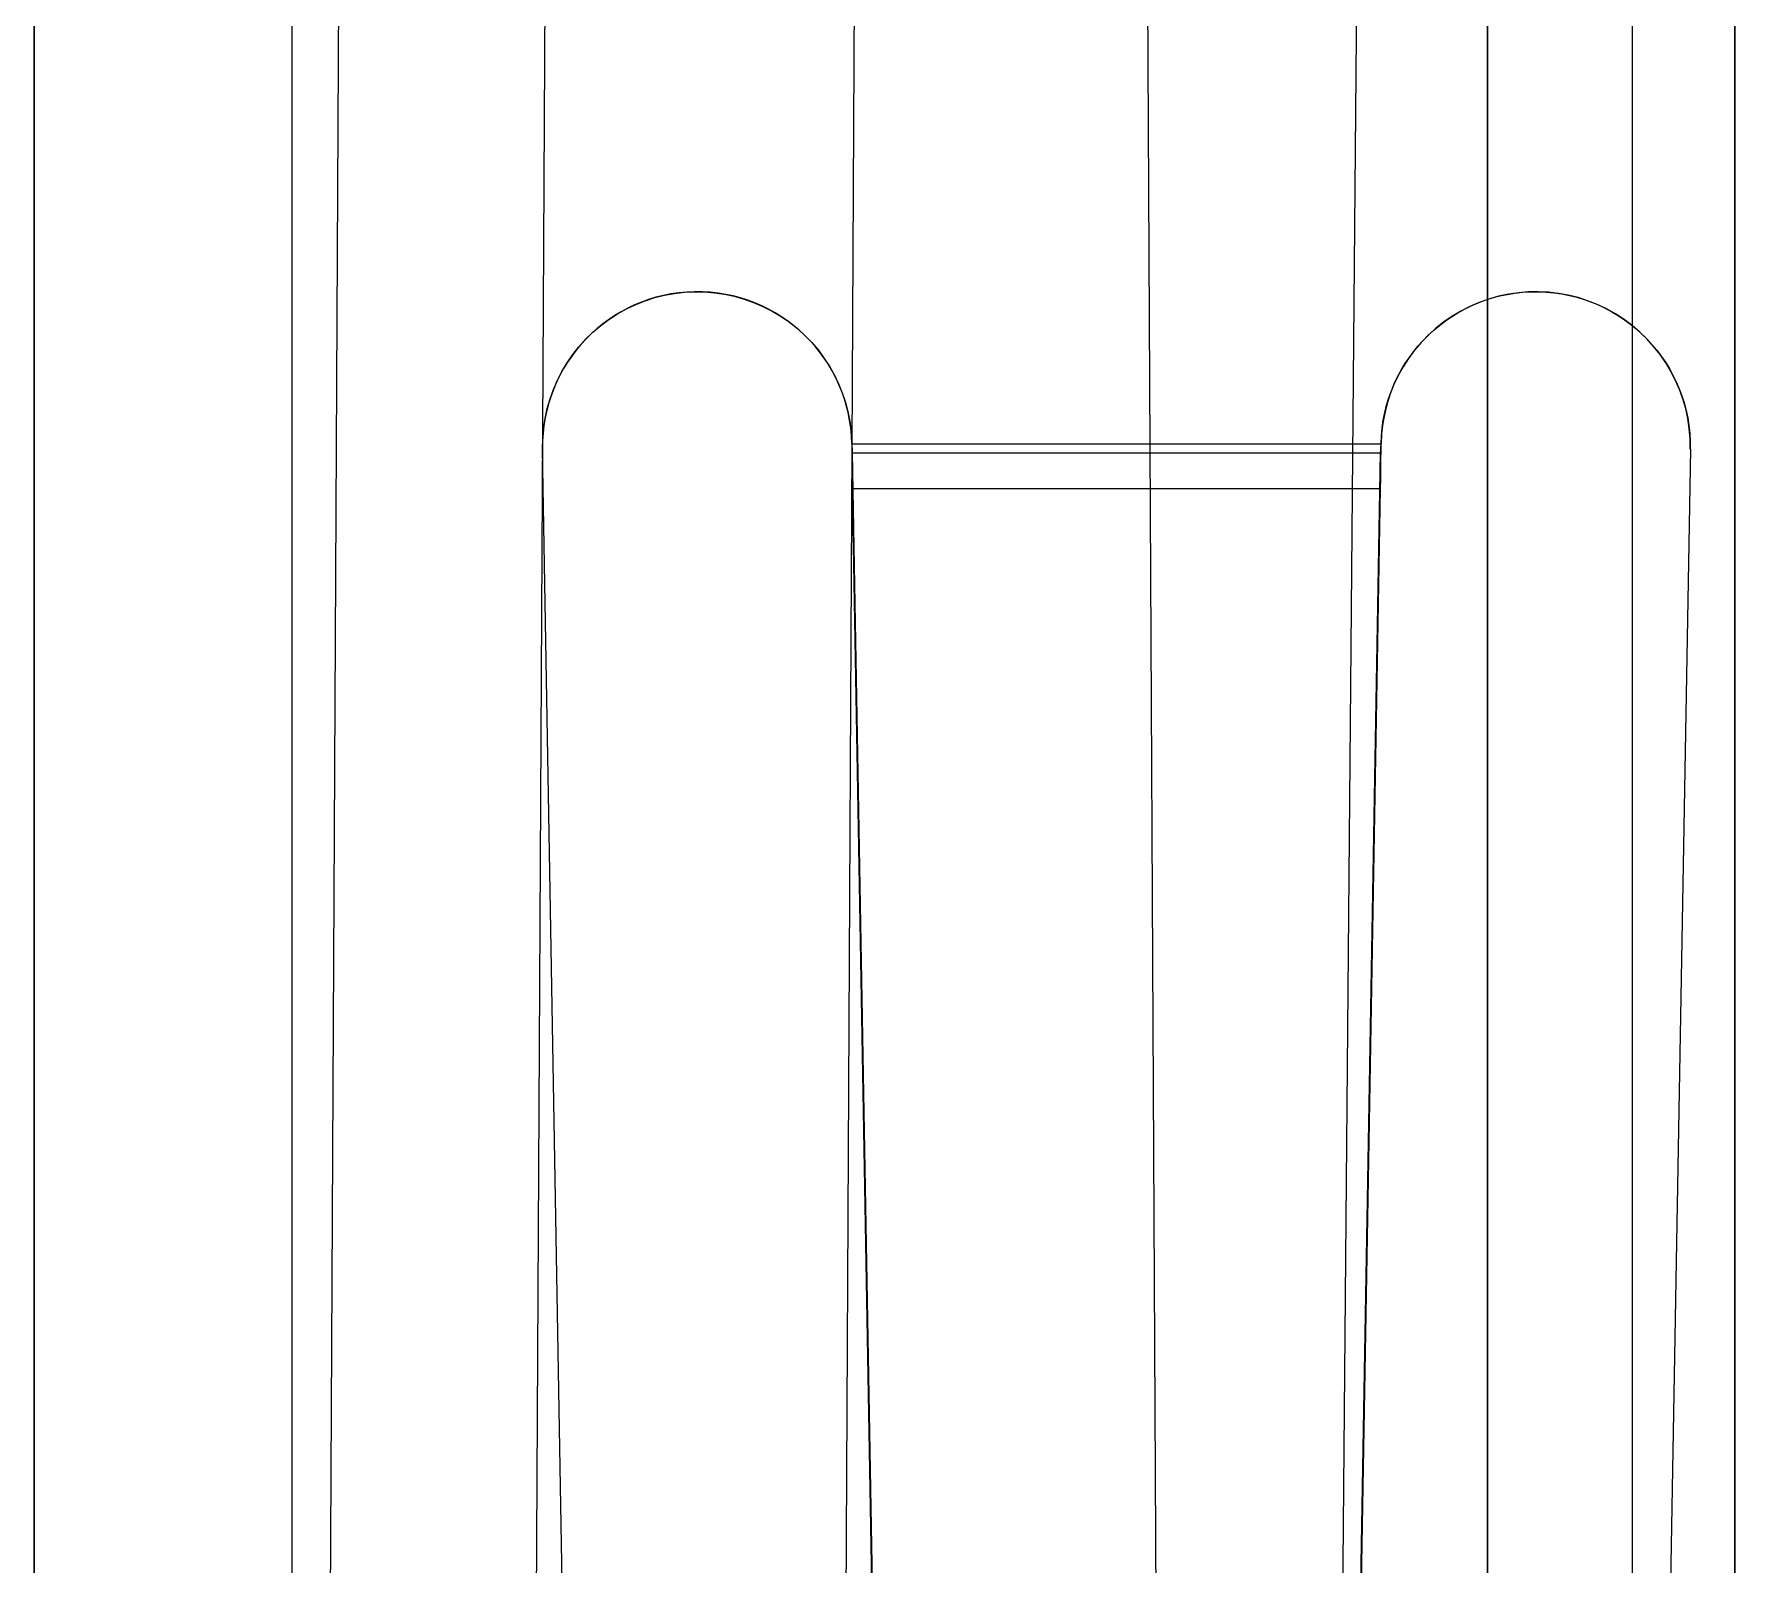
# Model space of a CAD drawing. Extents: x -4.83 to 4.83, y -5.56 to 3.84.
# Drawn here: x -3.41 to -1.76, y -2.345 to -0.86 of the extents above; entities that cross this region are included whole.
import ezdxf

# ---------------------------------------------------------------- set-up
doc = ezdxf.new("R2010")
doc.units = 0
doc.layers.get('0').update_dxf_attribs({"linetype": 'CONTINUOUS'})

# ---------------------------------------------------------------- blocks, each defined once
blk = doc.blocks.new('*U1')
at = {"color": 250, "extrusion": (-1, 0, 0)}
for p, q in [((-3.41, -3.82), (-3.41, 3.64)), ((-3.41, 0, 1.62), (-3.41, -3.82, 1.62))]:
    blk.add_line(p, q, dxfattribs=at)
at = {"color": 250, "extrusion": (0, -1e-16, -1)}
for p, q in [((-3.41, -3.82), (-3.41, 3.64)), ((-1.76, 0, 0.88), (-1.76, -4.0856, 0.88))]:
    blk.add_line(p, q, dxfattribs=at)
at = {"color": 250}
for p, q in [((-3.13, -3.82, 1.62), (-3.11, 0, 1.62)), ((-2.93, -3.82, 0.7), (-2.91, 0, 0.72)), ((-2.61, 0, 0.42), (-2.63, -3.82, 0.4)), ((-1.8594, -4.0856, 0.9328), (-1.8594, 0, 0.9328)), ((-1.76, 0, 0.88), (-1.76, -4.0856, 0.88)), ((-3.41, 0, 1.62), (-3.41, -3.82, 1.62))]:
    blk.add_line(p, q, dxfattribs=at)
at = {"color": 250, "extrusion": (0.707097, -0.003702, 0.707107)}
for p, q in [((-3.13, -3.82, 1.62), (-3.11, 0, 1.62)), ((-2.93, -3.82, 1.42), (-2.91, 0, 1.42))]:
    blk.add_line(p, q, dxfattribs=at)
at = {"color": 250, "extrusion": (0.999986, -0.005236, 0)}
for p, q in [((-2.93, -3.82, 0.7), (-2.91, 0, 0.72)), ((-2.93, -3.82, 1.42), (-2.91, 0, 1.42))]:
    blk.add_line(p, q, dxfattribs=at)
at = {"color": 250, "extrusion": (0, -0.005236, 0.999986)}
blk.add_line((-2.61, 0, 0.42), (-2.63, -3.82, 0.4), dxfattribs=at)
at = {"color": 250, "extrusion": (-0.999986, -0.005236, 0)}
for p, q in [((-2.3342, 0, 1.6358), (-2.3111, -4.4123, 1.6016)), ((-2.3342, 0, 2.2458), (-2.3108, -4.4696, 2.2692))]:
    blk.add_line(p, q, dxfattribs=at)
at = {"color": 250, "extrusion": (-0.828721, 0, -0.559661)}
for p, q in [((-2.3342, 0, 1.6358), (-2.3111, -4.4123, 1.6016)), ((-1.8594, -4.0856, 0.9328), (-1.8594, 0, 0.9328))]:
    blk.add_line(p, q, dxfattribs=at)
at = {"color": 250, "extrusion": (-0.707107, 0, 0.707107)}
for p, q in [((-2.3342, 0, 2.2458), (-2.3108, -4.4696, 2.2692)), ((-2.1587, -4.4687, 2.4213), (-2.1197, 0, 2.4603))]:
    blk.add_line(p, q, dxfattribs=at)
at = {"color": 250, "extrusion": (0, -0.008727, 0.999962)}
for p, q in [((-2.1587, -4.4687, 2.4213), (-2.1197, 0, 2.4603)), ((-2, 0, 2.4603), (-2, -4.4687, 2.4213))]:
    blk.add_line(p, q, dxfattribs=at)
at = {"color": 250, "extrusion": (1, 0, 0)}
for p, q in [((-2, -4.47, 2.42), (-2, 0, 2.4603)), ((-2, 0, 2.4603), (-2, -4.4687, 2.4213))]:
    blk.add_line(p, q, dxfattribs=at)
at = {"color": 250, "extrusion": (0, -0.009019, 0.999959)}
blk.add_line((-2, -4.47, 2.42), (-2, 0, 2.4603), dxfattribs=at)
blk = doc.blocks.new('*U2')
at = {"extrusion": (3.57607e-09, 0.422618, 0.906308)}
blk.add_line((-1.76, -2.471, 2.8139), (-1.76, -0.2052, 1.7574), dxfattribs=at)
at = {"extrusion": (-1, 8.7142e-09, -1.17738e-10)}
for p, q in [((-1.76, -2.471, 2.8139), (-1.76, -0.2052, 1.7574)), ((-1.76, -2.5767, 2.5874), (-1.76, -0.3109, 1.5308))]:
    blk.add_line(p, q, dxfattribs=at)
at = {"extrusion": (-3.57607e-09, -0.422618, -0.906308)}
blk.add_line((-1.76, -2.5767, 2.5874), (-1.76, -0.3109, 1.5308), dxfattribs=at)
blk = doc.blocks.new('*U3')
at = {"color": 255}
for p, q in [((-3.16, 3.64, 3.9), (-3.16, -5.56, 3.9)), ((-3.16, 3.64, 3.9), (-3.16, -5.56, 3.9)), ((-3.16, 3.54, 3.5), (-3.16, -5.46, 3.5)), ((-2.9167, -1.2626, 3.9), (-2.9167, -1.2626, 3.5)), ((-2.86, -4.5135, 3.9), (-2.9167, -1.2626, 3.9)), ((-2.6168, -1.2574, 3.5), (-2.1032, -1.2574, 3.5)), ((-2.6168, -1.2574, 3.9), (-2.6168, -1.2574, 3.5)), ((-2.6168, -1.2574, 3.9), (-2.1032, -1.2574, 3.9)), ((-2.6168, -1.2574, 3.9), (-2.6168, -1.2574, 3.5)), ((-2.6168, -1.2574, 3.9), (-2.1032, -1.2574, 3.9)), ((-2.6163, -1.2661, 3.4996), (-2.1037, -1.2661, 3.4996)), ((-2.6163, -1.301, 3.8981), (-2.6163, -1.2661, 3.4996)), ((-2.1037, -1.301, 3.8981), (-2.1037, -1.2661, 3.4996)), ((-2.1032, -1.2574, 3.5), (-2.1032, -1.2574, 3.9)), ((-2.1032, -1.2574, 3.5), (-2.1032, -1.2574, 3.9)), ((-1.8033, -1.2626, 3.9), (-1.86, -4.5135, 3.9)), ((-1.8033, -1.2626, 3.5), (-1.8033, -1.2626, 3.9)), ((-2.1037, -1.301, 3.8981), (-2.6163, -1.301, 3.8981))]:
    blk.add_line(p, q, dxfattribs=at)
at = {"color": 255, "extrusion": (0, -1e-16, -1)}
for p, q in [((-3.16, 3.54, 3.5), (-3.16, -5.46, 3.5)), ((-2.86, -4.5135, 3.5), (-2.9167, -1.2626, 3.5)), ((-2.6168, -1.2574, 3.5), (-2.1032, -1.2574, 3.5)), ((-1.8033, -1.2626, 3.5), (-1.86, -4.5135, 3.5))]:
    blk.add_line(p, q, dxfattribs=at)
at = {"color": 255, "extrusion": (0.999848, 0.017452, 0)}
for p, q in [((-2.86, -4.5135, 3.5), (-2.9167, -1.2626, 3.5)), ((-2.9167, -1.2626, 3.9), (-2.9167, -1.2626, 3.5)), ((-2.86, -4.5135, 3.9), (-2.9167, -1.2626, 3.9))]:
    blk.add_line(p, q, dxfattribs=at)
at = {"color": 255, "extrusion": (0, 0.087156, -0.996195)}
for p, q in [((-2.6163, -1.2661, 3.4996), (-2.1037, -1.2661, 3.4996)), ((-2.6163, -1.2661, 3.4996), (-2.5779, -3.4583, 3.3078)), ((-2.1421, -3.4583, 3.3078), (-2.1037, -1.2661, 3.4996))]:
    blk.add_line(p, q, dxfattribs=at)
at = {"color": 255, "extrusion": (-0.999848, -0.017386, -0.001521)}
for p, q in [((-2.6163, -1.301, 3.8981), (-2.6163, -1.2661, 3.4996)), ((-2.6163, -1.2661, 3.4996), (-2.5779, -3.4583, 3.3078)), ((-2.6163, -1.301, 3.8981), (-2.5779, -3.4932, 3.7063))]:
    blk.add_line(p, q, dxfattribs=at)
at = {"color": 255, "extrusion": (0.999848, -0.017386, -0.001521)}
for p, q in [((-2.1421, -3.4583, 3.3078), (-2.1037, -1.2661, 3.4996)), ((-2.1037, -1.301, 3.8981), (-2.1037, -1.2661, 3.4996)), ((-2.1421, -3.4932, 3.7063), (-2.1037, -1.301, 3.8981))]:
    blk.add_line(p, q, dxfattribs=at)
at = {"color": 255, "extrusion": (-0.999848, 0.017452, 0)}
for p, q in [((-1.8033, -1.2626, 3.5), (-1.86, -4.5135, 3.5)), ((-1.8033, -1.2626, 3.9), (-1.86, -4.5135, 3.9)), ((-1.8033, -1.2626, 3.5), (-1.8033, -1.2626, 3.9))]:
    blk.add_line(p, q, dxfattribs=at)
at = {"color": 255, "extrusion": (0, -0.087156, 0.996195)}
for p, q in [((-2.1037, -1.301, 3.8981), (-2.6163, -1.301, 3.8981)), ((-2.6163, -1.301, 3.8981), (-2.5779, -3.4932, 3.7063)), ((-2.1421, -3.4932, 3.7063), (-2.1037, -1.301, 3.8981))]:
    blk.add_line(p, q, dxfattribs=at)
at = {"color": 255}
for points in [[(-2.6168, -1.2574, 3.5), (-2.6168, -1.2574, 3.5), (-2.6168, -1.2575, 3.5), (-2.6168, -1.2576, 3.5), (-2.6168, -1.2577, 3.5), (-2.6167, -1.2577, 3.5), (-2.6167, -1.2578, 3.5), (-2.6167, -1.2579, 3.5), (-2.6167, -1.2579, 3.5), (-2.6167, -1.258, 3.5), (-2.6167, -1.2581, 3.5), (-2.6167, -1.2581, 3.5), (-2.6167, -1.2582, 3.5), (-2.6167, -1.2583, 3.5), (-2.6167, -1.2583, 3.5), (-2.6167, -1.2584, 3.5), (-2.6167, -1.2585, 3.5), (-2.6167, -1.2586, 3.5), (-2.6167, -1.2586, 3.5), (-2.6167, -1.2587, 3.5), (-2.6167, -1.2588, 3.5), (-2.6167, -1.2588, 3.5), (-2.6167, -1.2589, 3.5), (-2.6167, -1.259, 3.5), (-2.6167, -1.259, 3.5), (-2.6167, -1.2591, 3.5), (-2.6167, -1.2592, 3.5), (-2.6167, -1.2592, 3.5), (-2.6167, -1.2593, 3.5), (-2.6167, -1.2594, 3.5), (-2.6166, -1.2594, 3.5), (-2.6166, -1.2595, 3.5), (-2.6166, -1.2596, 3.5), (-2.6166, -1.2596, 3.5), (-2.6166, -1.2597, 3.5), (-2.6166, -1.2598, 3.5), (-2.6166, -1.2599, 3.5), (-2.6166, -1.2599, 3.5), (-2.6166, -1.26, 3.5), (-2.6166, -1.2601, 3.5), (-2.6166, -1.2601, 3.5), (-2.6166, -1.2602, 3.5), (-2.6166, -1.2603, 3.5), (-2.6166, -1.2603, 3.5), (-2.6166, -1.2604, 3.5), (-2.6166, -1.2605, 3.5), (-2.6166, -1.2605, 3.5), (-2.6166, -1.2606, 3.5), (-2.6166, -1.2607, 3.5), (-2.6166, -1.2608, 3.4999), (-2.6166, -1.2608, 3.4999), (-2.6166, -1.2609, 3.4999), (-2.6166, -1.261, 3.4999), (-2.6166, -1.261, 3.4999), (-2.6166, -1.2611, 3.4999), (-2.6166, -1.2612, 3.4999), (-2.6166, -1.2612, 3.4999), (-2.6166, -1.2613, 3.4999), (-2.6166, -1.2614, 3.4999), (-2.6166, -1.2614, 3.4999), (-2.6165, -1.2615, 3.4999), (-2.6165, -1.2616, 3.4999), (-2.6165, -1.2616, 3.4999), (-2.6165, -1.2617, 3.4999), (-2.6165, -1.2618, 3.4999), (-2.6165, -1.2618, 3.4999), (-2.6165, -1.2619, 3.4999), (-2.6165, -1.262, 3.4999), (-2.6165, -1.262, 3.4999), (-2.6165, -1.2621, 3.4999), (-2.6165, -1.2622, 3.4999), (-2.6165, -1.2623, 3.4999), (-2.6165, -1.2623, 3.4999), (-2.6165, -1.2624, 3.4999), (-2.6165, -1.2625, 3.4999), (-2.6165, -1.2625, 3.4999), (-2.6165, -1.2626, 3.4999), (-2.6165, -1.2627, 3.4999), (-2.6165, -1.2627, 3.4999), (-2.6165, -1.2628, 3.4998), (-2.6165, -1.2629, 3.4998), (-2.6165, -1.263, 3.4998), (-2.6165, -1.263, 3.4998), (-2.6165, -1.2631, 3.4998), (-2.6165, -1.2631, 3.4998), (-2.6164, -1.2632, 3.4998), (-2.6164, -1.2633, 3.4998), (-2.6164, -1.2634, 3.4998), (-2.6164, -1.2634, 3.4998), (-2.6164, -1.2635, 3.4998), (-2.6164, -1.2636, 3.4998), (-2.6164, -1.2636, 3.4998), (-2.6164, -1.2637, 3.4998), (-2.6164, -1.2638, 3.4998), (-2.6164, -1.2638, 3.4998), (-2.6164, -1.2639, 3.4998), (-2.6164, -1.264, 3.4998), (-2.6164, -1.264, 3.4998), (-2.6164, -1.2641, 3.4998), (-2.6164, -1.2642, 3.4998), (-2.6164, -1.2643, 3.4998), (-2.6164, -1.2643, 3.4998), (-2.6164, -1.2644, 3.4998), (-2.6164, -1.2645, 3.4998), (-2.6164, -1.2645, 3.4997), (-2.6164, -1.2646, 3.4997), (-2.6164, -1.2647, 3.4997), (-2.6164, -1.2647, 3.4997), (-2.6164, -1.2648, 3.4997), (-2.6164, -1.2649, 3.4997), (-2.6164, -1.2649, 3.4997), (-2.6164, -1.265, 3.4997), (-2.6164, -1.2651, 3.4997), (-2.6164, -1.2651, 3.4997), (-2.6164, -1.2652, 3.4997), (-2.6164, -1.2653, 3.4997), (-2.6163, -1.2653, 3.4997), (-2.6163, -1.2654, 3.4997), (-2.6163, -1.2655, 3.4997), (-2.6163, -1.2655, 3.4997), (-2.6163, -1.2656, 3.4997), (-2.6163, -1.2657, 3.4996), (-2.6163, -1.2658, 3.4996), (-2.6163, -1.2658, 3.4996), (-2.6163, -1.2659, 3.4996), (-2.6163, -1.266, 3.4996), (-2.6163, -1.266, 3.4996), (-2.6163, -1.2661, 3.4996)], [(-2.6168, -1.2574, 3.5), (-2.6168, -1.2574, 3.5), (-2.6168, -1.2575, 3.5), (-2.6168, -1.2576, 3.5), (-2.6168, -1.2577, 3.5), (-2.6167, -1.2577, 3.5), (-2.6167, -1.2578, 3.5), (-2.6167, -1.2579, 3.5), (-2.6167, -1.2579, 3.5), (-2.6167, -1.258, 3.5), (-2.6167, -1.2581, 3.5), (-2.6167, -1.2581, 3.5), (-2.6167, -1.2582, 3.5), (-2.6167, -1.2583, 3.5), (-2.6167, -1.2583, 3.5), (-2.6167, -1.2584, 3.5), (-2.6167, -1.2585, 3.5), (-2.6167, -1.2586, 3.5), (-2.6167, -1.2586, 3.5), (-2.6167, -1.2587, 3.5), (-2.6167, -1.2588, 3.5), (-2.6167, -1.2588, 3.5), (-2.6167, -1.2589, 3.5), (-2.6167, -1.259, 3.5), (-2.6167, -1.259, 3.5), (-2.6167, -1.2591, 3.5), (-2.6167, -1.2592, 3.5), (-2.6167, -1.2592, 3.5), (-2.6167, -1.2593, 3.5), (-2.6167, -1.2594, 3.5), (-2.6166, -1.2594, 3.5), (-2.6166, -1.2595, 3.5), (-2.6166, -1.2596, 3.5), (-2.6166, -1.2596, 3.5), (-2.6166, -1.2597, 3.5), (-2.6166, -1.2598, 3.5), (-2.6166, -1.2599, 3.5), (-2.6166, -1.2599, 3.5), (-2.6166, -1.26, 3.5), (-2.6166, -1.2601, 3.5), (-2.6166, -1.2601, 3.5), (-2.6166, -1.2602, 3.5), (-2.6166, -1.2603, 3.5), (-2.6166, -1.2603, 3.5), (-2.6166, -1.2604, 3.5), (-2.6166, -1.2605, 3.5), (-2.6166, -1.2605, 3.5), (-2.6166, -1.2606, 3.5), (-2.6166, -1.2607, 3.5), (-2.6166, -1.2608, 3.4999), (-2.6166, -1.2608, 3.4999), (-2.6166, -1.2609, 3.4999), (-2.6166, -1.261, 3.4999), (-2.6166, -1.261, 3.4999), (-2.6166, -1.2611, 3.4999), (-2.6166, -1.2612, 3.4999), (-2.6166, -1.2612, 3.4999), (-2.6166, -1.2613, 3.4999), (-2.6166, -1.2614, 3.4999), (-2.6166, -1.2614, 3.4999), (-2.6165, -1.2615, 3.4999), (-2.6165, -1.2616, 3.4999), (-2.6165, -1.2616, 3.4999), (-2.6165, -1.2617, 3.4999), (-2.6165, -1.2618, 3.4999), (-2.6165, -1.2618, 3.4999), (-2.6165, -1.2619, 3.4999), (-2.6165, -1.262, 3.4999), (-2.6165, -1.262, 3.4999), (-2.6165, -1.2621, 3.4999), (-2.6165, -1.2622, 3.4999), (-2.6165, -1.2623, 3.4999), (-2.6165, -1.2623, 3.4999), (-2.6165, -1.2624, 3.4999), (-2.6165, -1.2625, 3.4999), (-2.6165, -1.2625, 3.4999), (-2.6165, -1.2626, 3.4999), (-2.6165, -1.2627, 3.4999), (-2.6165, -1.2627, 3.4999), (-2.6165, -1.2628, 3.4998), (-2.6165, -1.2629, 3.4998), (-2.6165, -1.263, 3.4998), (-2.6165, -1.263, 3.4998), (-2.6165, -1.2631, 3.4998), (-2.6165, -1.2631, 3.4998), (-2.6164, -1.2632, 3.4998), (-2.6164, -1.2633, 3.4998), (-2.6164, -1.2634, 3.4998), (-2.6164, -1.2634, 3.4998), (-2.6164, -1.2635, 3.4998), (-2.6164, -1.2636, 3.4998), (-2.6164, -1.2636, 3.4998), (-2.6164, -1.2637, 3.4998), (-2.6164, -1.2638, 3.4998), (-2.6164, -1.2638, 3.4998), (-2.6164, -1.2639, 3.4998), (-2.6164, -1.264, 3.4998), (-2.6164, -1.264, 3.4998), (-2.6164, -1.2641, 3.4998), (-2.6164, -1.2642, 3.4998), (-2.6164, -1.2643, 3.4998), (-2.6164, -1.2643, 3.4998), (-2.6164, -1.2644, 3.4998), (-2.6164, -1.2645, 3.4998), (-2.6164, -1.2645, 3.4997), (-2.6164, -1.2646, 3.4997), (-2.6164, -1.2647, 3.4997), (-2.6164, -1.2647, 3.4997), (-2.6164, -1.2648, 3.4997), (-2.6164, -1.2649, 3.4997), (-2.6164, -1.2649, 3.4997), (-2.6164, -1.265, 3.4997), (-2.6164, -1.2651, 3.4997), (-2.6164, -1.2651, 3.4997), (-2.6164, -1.2652, 3.4997), (-2.6164, -1.2653, 3.4997), (-2.6163, -1.2653, 3.4997), (-2.6163, -1.2654, 3.4997), (-2.6163, -1.2655, 3.4997), (-2.6163, -1.2655, 3.4997), (-2.6163, -1.2656, 3.4997), (-2.6163, -1.2657, 3.4996), (-2.6163, -1.2658, 3.4996), (-2.6163, -1.2658, 3.4996), (-2.6163, -1.2659, 3.4996), (-2.6163, -1.266, 3.4996), (-2.6163, -1.266, 3.4996), (-2.6163, -1.2661, 3.4996)], [(-2.6168, -1.2574, 3.9), (-2.6168, -1.2577, 3.9), (-2.6168, -1.2581, 3.9), (-2.6168, -1.2584, 3.9), (-2.6168, -1.2588, 3.9), (-2.6167, -1.2591, 3.9), (-2.6167, -1.2594, 3.9), (-2.6167, -1.2598, 3.9), (-2.6167, -1.2601, 3.9), (-2.6167, -1.2605, 3.9), (-2.6167, -1.2608, 3.9), (-2.6167, -1.2612, 3.9), (-2.6167, -1.2615, 3.9), (-2.6167, -1.2618, 3.9), (-2.6167, -1.2622, 3.9), (-2.6167, -1.2625, 3.9), (-2.6167, -1.2629, 3.9), (-2.6167, -1.2632, 3.9), (-2.6167, -1.2636, 3.9), (-2.6167, -1.2639, 3.9), (-2.6167, -1.2643, 3.9), (-2.6167, -1.2646, 3.9), (-2.6167, -1.2649, 3.8999), (-2.6167, -1.2653, 3.8999), (-2.6167, -1.2656, 3.8999), (-2.6167, -1.266, 3.8999), (-2.6167, -1.2663, 3.8999), (-2.6167, -1.2667, 3.8999), (-2.6167, -1.267, 3.8999), (-2.6167, -1.2673, 3.8999), (-2.6166, -1.2677, 3.8999), (-2.6166, -1.268, 3.8999), (-2.6166, -1.2684, 3.8999), (-2.6166, -1.2687, 3.8999), (-2.6166, -1.2691, 3.8999), (-2.6166, -1.2694, 3.8999), (-2.6166, -1.2697, 3.8998), (-2.6166, -1.2701, 3.8998), (-2.6166, -1.2704, 3.8998), (-2.6166, -1.2708, 3.8998), (-2.6166, -1.2711, 3.8998), (-2.6166, -1.2715, 3.8998), (-2.6166, -1.2718, 3.8998), (-2.6166, -1.2721, 3.8998), (-2.6166, -1.2725, 3.8998), (-2.6166, -1.2728, 3.8998), (-2.6166, -1.2732, 3.8998), (-2.6166, -1.2735, 3.8997), (-2.6166, -1.2739, 3.8997), (-2.6166, -1.2742, 3.8997), (-2.6166, -1.2746, 3.8997), (-2.6166, -1.2749, 3.8997), (-2.6166, -1.2752, 3.8997), (-2.6166, -1.2756, 3.8997), (-2.6166, -1.2759, 3.8997), (-2.6166, -1.2763, 3.8996), (-2.6166, -1.2766, 3.8996), (-2.6166, -1.277, 3.8996), (-2.6166, -1.2773, 3.8996), (-2.6166, -1.2776, 3.8996), (-2.6165, -1.278, 3.8996), (-2.6165, -1.2783, 3.8996), (-2.6165, -1.2787, 3.8996), (-2.6165, -1.279, 3.8995), (-2.6165, -1.2794, 3.8995), (-2.6165, -1.2797, 3.8995), (-2.6165, -1.28, 3.8995), (-2.6165, -1.2804, 3.8995), (-2.6165, -1.2807, 3.8994), (-2.6165, -1.2811, 3.8994), (-2.6165, -1.2814, 3.8994), (-2.6165, -1.2818, 3.8994), (-2.6165, -1.2821, 3.8994), (-2.6165, -1.2825, 3.8994), (-2.6165, -1.2828, 3.8994), (-2.6165, -1.2831, 3.8993), (-2.6165, -1.2835, 3.8993), (-2.6165, -1.2838, 3.8993), (-2.6165, -1.2842, 3.8993), (-2.6165, -1.2845, 3.8993), (-2.6165, -1.2849, 3.8992), (-2.6165, -1.2852, 3.8992), (-2.6165, -1.2855, 3.8992), (-2.6165, -1.2859, 3.8992), (-2.6165, -1.2862, 3.8992), (-2.6164, -1.2866, 3.8992), (-2.6164, -1.2869, 3.8991), (-2.6164, -1.2873, 3.8991), (-2.6164, -1.2876, 3.8991), (-2.6164, -1.2879, 3.8991), (-2.6164, -1.2883, 3.899), (-2.6164, -1.2886, 3.899), (-2.6164, -1.289, 3.899), (-2.6164, -1.2893, 3.899), (-2.6164, -1.2897, 3.899), (-2.6164, -1.29, 3.8989), (-2.6164, -1.2903, 3.8989), (-2.6164, -1.2907, 3.8989), (-2.6164, -1.291, 3.8989), (-2.6164, -1.2914, 3.8988), (-2.6164, -1.2917, 3.8988), (-2.6164, -1.292, 3.8988), (-2.6164, -1.2924, 3.8988), (-2.6164, -1.2927, 3.8988), (-2.6164, -1.2931, 3.8987), (-2.6164, -1.2934, 3.8987), (-2.6164, -1.2938, 3.8987), (-2.6164, -1.2941, 3.8986), (-2.6164, -1.2945, 3.8986), (-2.6164, -1.2948, 3.8986), (-2.6164, -1.2951, 3.8986), (-2.6164, -1.2955, 3.8986), (-2.6164, -1.2958, 3.8985), (-2.6164, -1.2962, 3.8985), (-2.6164, -1.2965, 3.8985), (-2.6164, -1.2969, 3.8984), (-2.6163, -1.2972, 3.8984), (-2.6163, -1.2975, 3.8984), (-2.6163, -1.2979, 3.8984), (-2.6163, -1.2982, 3.8983), (-2.6163, -1.2986, 3.8983), (-2.6163, -1.2989, 3.8983), (-2.6163, -1.2993, 3.8982), (-2.6163, -1.2996, 3.8982), (-2.6163, -1.2999, 3.8982), (-2.6163, -1.3003, 3.8982), (-2.6163, -1.3006, 3.8981), (-2.6163, -1.301, 3.8981)], [(-2.6168, -1.2574, 3.9), (-2.6168, -1.2577, 3.9), (-2.6168, -1.2581, 3.9), (-2.6168, -1.2584, 3.9), (-2.6168, -1.2588, 3.9), (-2.6167, -1.2591, 3.9), (-2.6167, -1.2594, 3.9), (-2.6167, -1.2598, 3.9), (-2.6167, -1.2601, 3.9), (-2.6167, -1.2605, 3.9), (-2.6167, -1.2608, 3.9), (-2.6167, -1.2612, 3.9), (-2.6167, -1.2615, 3.9), (-2.6167, -1.2618, 3.9), (-2.6167, -1.2622, 3.9), (-2.6167, -1.2625, 3.9), (-2.6167, -1.2629, 3.9), (-2.6167, -1.2632, 3.9), (-2.6167, -1.2636, 3.9), (-2.6167, -1.2639, 3.9), (-2.6167, -1.2643, 3.9), (-2.6167, -1.2646, 3.9), (-2.6167, -1.2649, 3.8999), (-2.6167, -1.2653, 3.8999), (-2.6167, -1.2656, 3.8999), (-2.6167, -1.266, 3.8999), (-2.6167, -1.2663, 3.8999), (-2.6167, -1.2667, 3.8999), (-2.6167, -1.267, 3.8999), (-2.6167, -1.2673, 3.8999), (-2.6166, -1.2677, 3.8999), (-2.6166, -1.268, 3.8999), (-2.6166, -1.2684, 3.8999), (-2.6166, -1.2687, 3.8999), (-2.6166, -1.2691, 3.8999), (-2.6166, -1.2694, 3.8999), (-2.6166, -1.2697, 3.8998), (-2.6166, -1.2701, 3.8998), (-2.6166, -1.2704, 3.8998), (-2.6166, -1.2708, 3.8998), (-2.6166, -1.2711, 3.8998), (-2.6166, -1.2715, 3.8998), (-2.6166, -1.2718, 3.8998), (-2.6166, -1.2721, 3.8998), (-2.6166, -1.2725, 3.8998), (-2.6166, -1.2728, 3.8998), (-2.6166, -1.2732, 3.8998), (-2.6166, -1.2735, 3.8997), (-2.6166, -1.2739, 3.8997), (-2.6166, -1.2742, 3.8997), (-2.6166, -1.2746, 3.8997), (-2.6166, -1.2749, 3.8997), (-2.6166, -1.2752, 3.8997), (-2.6166, -1.2756, 3.8997), (-2.6166, -1.2759, 3.8997), (-2.6166, -1.2763, 3.8996), (-2.6166, -1.2766, 3.8996), (-2.6166, -1.277, 3.8996), (-2.6166, -1.2773, 3.8996), (-2.6166, -1.2776, 3.8996), (-2.6165, -1.278, 3.8996), (-2.6165, -1.2783, 3.8996), (-2.6165, -1.2787, 3.8996), (-2.6165, -1.279, 3.8995), (-2.6165, -1.2794, 3.8995), (-2.6165, -1.2797, 3.8995), (-2.6165, -1.28, 3.8995), (-2.6165, -1.2804, 3.8995), (-2.6165, -1.2807, 3.8994), (-2.6165, -1.2811, 3.8994), (-2.6165, -1.2814, 3.8994), (-2.6165, -1.2818, 3.8994), (-2.6165, -1.2821, 3.8994), (-2.6165, -1.2825, 3.8994), (-2.6165, -1.2828, 3.8994), (-2.6165, -1.2831, 3.8993), (-2.6165, -1.2835, 3.8993), (-2.6165, -1.2838, 3.8993), (-2.6165, -1.2842, 3.8993), (-2.6165, -1.2845, 3.8993), (-2.6165, -1.2849, 3.8992), (-2.6165, -1.2852, 3.8992), (-2.6165, -1.2855, 3.8992), (-2.6165, -1.2859, 3.8992), (-2.6165, -1.2862, 3.8992), (-2.6164, -1.2866, 3.8992), (-2.6164, -1.2869, 3.8991), (-2.6164, -1.2873, 3.8991), (-2.6164, -1.2876, 3.8991), (-2.6164, -1.2879, 3.8991), (-2.6164, -1.2883, 3.899), (-2.6164, -1.2886, 3.899), (-2.6164, -1.289, 3.899), (-2.6164, -1.2893, 3.899), (-2.6164, -1.2897, 3.899), (-2.6164, -1.29, 3.8989), (-2.6164, -1.2903, 3.8989), (-2.6164, -1.2907, 3.8989), (-2.6164, -1.291, 3.8989), (-2.6164, -1.2914, 3.8988), (-2.6164, -1.2917, 3.8988), (-2.6164, -1.292, 3.8988), (-2.6164, -1.2924, 3.8988), (-2.6164, -1.2927, 3.8988), (-2.6164, -1.2931, 3.8987), (-2.6164, -1.2934, 3.8987), (-2.6164, -1.2938, 3.8987), (-2.6164, -1.2941, 3.8986), (-2.6164, -1.2945, 3.8986), (-2.6164, -1.2948, 3.8986), (-2.6164, -1.2951, 3.8986), (-2.6164, -1.2955, 3.8986), (-2.6164, -1.2958, 3.8985), (-2.6164, -1.2962, 3.8985), (-2.6164, -1.2965, 3.8985), (-2.6164, -1.2969, 3.8984), (-2.6163, -1.2972, 3.8984), (-2.6163, -1.2975, 3.8984), (-2.6163, -1.2979, 3.8984), (-2.6163, -1.2982, 3.8983), (-2.6163, -1.2986, 3.8983), (-2.6163, -1.2989, 3.8983), (-2.6163, -1.2993, 3.8982), (-2.6163, -1.2996, 3.8982), (-2.6163, -1.2999, 3.8982), (-2.6163, -1.3003, 3.8982), (-2.6163, -1.3006, 3.8981), (-2.6163, -1.301, 3.8981)], [(-2.1037, -1.2661, 3.4996), (-2.1037, -1.266, 3.4996), (-2.1037, -1.266, 3.4996), (-2.1037, -1.2659, 3.4996), (-2.1037, -1.2658, 3.4996), (-2.1037, -1.2658, 3.4996), (-2.1037, -1.2657, 3.4996), (-2.1037, -1.2656, 3.4997), (-2.1037, -1.2655, 3.4997), (-2.1037, -1.2655, 3.4997), (-2.1037, -1.2654, 3.4997), (-2.1037, -1.2653, 3.4997), (-2.1037, -1.2653, 3.4997), (-2.1037, -1.2652, 3.4997), (-2.1037, -1.2651, 3.4997), (-2.1036, -1.2651, 3.4997), (-2.1036, -1.265, 3.4997), (-2.1036, -1.2649, 3.4997), (-2.1036, -1.2649, 3.4997), (-2.1036, -1.2648, 3.4997), (-2.1036, -1.2647, 3.4997), (-2.1036, -1.2647, 3.4997), (-2.1036, -1.2646, 3.4997), (-2.1036, -1.2645, 3.4997), (-2.1036, -1.2645, 3.4998), (-2.1036, -1.2644, 3.4998), (-2.1036, -1.2643, 3.4998), (-2.1036, -1.2643, 3.4998), (-2.1036, -1.2642, 3.4998), (-2.1036, -1.2641, 3.4998), (-2.1036, -1.264, 3.4998), (-2.1036, -1.264, 3.4998), (-2.1036, -1.2639, 3.4998), (-2.1036, -1.2638, 3.4998), (-2.1036, -1.2638, 3.4998), (-2.1036, -1.2637, 3.4998), (-2.1036, -1.2636, 3.4998), (-2.1036, -1.2636, 3.4998), (-2.1036, -1.2635, 3.4998), (-2.1036, -1.2634, 3.4998), (-2.1035, -1.2634, 3.4998), (-2.1035, -1.2633, 3.4998), (-2.1035, -1.2632, 3.4998), (-2.1035, -1.2631, 3.4998), (-2.1035, -1.2631, 3.4998), (-2.1035, -1.263, 3.4998), (-2.1035, -1.263, 3.4998), (-2.1035, -1.2629, 3.4998), (-2.1035, -1.2628, 3.4998), (-2.1035, -1.2627, 3.4999), (-2.1035, -1.2627, 3.4999), (-2.1035, -1.2626, 3.4999), (-2.1035, -1.2625, 3.4999), (-2.1035, -1.2625, 3.4999), (-2.1035, -1.2624, 3.4999), (-2.1035, -1.2623, 3.4999), (-2.1035, -1.2623, 3.4999), (-2.1035, -1.2622, 3.4999), (-2.1035, -1.2621, 3.4999), (-2.1035, -1.262, 3.4999), (-2.1035, -1.262, 3.4999), (-2.1035, -1.2619, 3.4999), (-2.1035, -1.2618, 3.4999), (-2.1035, -1.2618, 3.4999), (-2.1035, -1.2617, 3.4999), (-2.1035, -1.2616, 3.4999), (-2.1035, -1.2616, 3.4999), (-2.1035, -1.2615, 3.4999), (-2.1035, -1.2614, 3.4999), (-2.1035, -1.2614, 3.4999), (-2.1035, -1.2613, 3.4999), (-2.1034, -1.2612, 3.4999), (-2.1034, -1.2612, 3.4999), (-2.1034, -1.2611, 3.4999), (-2.1034, -1.261, 3.4999), (-2.1034, -1.261, 3.4999), (-2.1034, -1.2609, 3.4999), (-2.1034, -1.2608, 3.4999), (-2.1034, -1.2608, 3.4999), (-2.1034, -1.2607, 3.5), (-2.1034, -1.2606, 3.5), (-2.1034, -1.2605, 3.5), (-2.1034, -1.2605, 3.5), (-2.1034, -1.2604, 3.5), (-2.1034, -1.2603, 3.5), (-2.1034, -1.2603, 3.5), (-2.1034, -1.2602, 3.5), (-2.1034, -1.2601, 3.5), (-2.1034, -1.2601, 3.5), (-2.1034, -1.26, 3.5), (-2.1034, -1.2599, 3.5), (-2.1034, -1.2599, 3.5), (-2.1034, -1.2598, 3.5), (-2.1034, -1.2597, 3.5), (-2.1034, -1.2596, 3.5), (-2.1034, -1.2596, 3.5), (-2.1033, -1.2595, 3.5), (-2.1033, -1.2594, 3.5), (-2.1033, -1.2594, 3.5), (-2.1033, -1.2593, 3.5), (-2.1033, -1.2592, 3.5), (-2.1033, -1.2592, 3.5), (-2.1033, -1.2591, 3.5), (-2.1033, -1.259, 3.5), (-2.1033, -1.259, 3.5), (-2.1033, -1.2589, 3.5), (-2.1033, -1.2588, 3.5), (-2.1033, -1.2588, 3.5), (-2.1033, -1.2587, 3.5), (-2.1033, -1.2586, 3.5), (-2.1033, -1.2586, 3.5), (-2.1033, -1.2585, 3.5), (-2.1033, -1.2584, 3.5), (-2.1033, -1.2583, 3.5), (-2.1033, -1.2583, 3.5), (-2.1033, -1.2582, 3.5), (-2.1033, -1.2581, 3.5), (-2.1033, -1.2581, 3.5), (-2.1033, -1.258, 3.5), (-2.1033, -1.2579, 3.5), (-2.1033, -1.2579, 3.5), (-2.1033, -1.2578, 3.5), (-2.1033, -1.2577, 3.5), (-2.1033, -1.2577, 3.5), (-2.1033, -1.2576, 3.5), (-2.1033, -1.2575, 3.5), (-2.1032, -1.2574, 3.5), (-2.1032, -1.2574, 3.5)], [(-2.1037, -1.2661, 3.4996), (-2.1037, -1.266, 3.4996), (-2.1037, -1.266, 3.4996), (-2.1037, -1.2659, 3.4996), (-2.1037, -1.2658, 3.4996), (-2.1037, -1.2658, 3.4996), (-2.1037, -1.2657, 3.4996), (-2.1037, -1.2656, 3.4997), (-2.1037, -1.2655, 3.4997), (-2.1037, -1.2655, 3.4997), (-2.1037, -1.2654, 3.4997), (-2.1037, -1.2653, 3.4997), (-2.1037, -1.2653, 3.4997), (-2.1037, -1.2652, 3.4997), (-2.1037, -1.2651, 3.4997), (-2.1036, -1.2651, 3.4997), (-2.1036, -1.265, 3.4997), (-2.1036, -1.2649, 3.4997), (-2.1036, -1.2649, 3.4997), (-2.1036, -1.2648, 3.4997), (-2.1036, -1.2647, 3.4997), (-2.1036, -1.2647, 3.4997), (-2.1036, -1.2646, 3.4997), (-2.1036, -1.2645, 3.4997), (-2.1036, -1.2645, 3.4998), (-2.1036, -1.2644, 3.4998), (-2.1036, -1.2643, 3.4998), (-2.1036, -1.2643, 3.4998), (-2.1036, -1.2642, 3.4998), (-2.1036, -1.2641, 3.4998), (-2.1036, -1.264, 3.4998), (-2.1036, -1.264, 3.4998), (-2.1036, -1.2639, 3.4998), (-2.1036, -1.2638, 3.4998), (-2.1036, -1.2638, 3.4998), (-2.1036, -1.2637, 3.4998), (-2.1036, -1.2636, 3.4998), (-2.1036, -1.2636, 3.4998), (-2.1036, -1.2635, 3.4998), (-2.1036, -1.2634, 3.4998), (-2.1035, -1.2634, 3.4998), (-2.1035, -1.2633, 3.4998), (-2.1035, -1.2632, 3.4998), (-2.1035, -1.2631, 3.4998), (-2.1035, -1.2631, 3.4998), (-2.1035, -1.263, 3.4998), (-2.1035, -1.263, 3.4998), (-2.1035, -1.2629, 3.4998), (-2.1035, -1.2628, 3.4998), (-2.1035, -1.2627, 3.4999), (-2.1035, -1.2627, 3.4999), (-2.1035, -1.2626, 3.4999), (-2.1035, -1.2625, 3.4999), (-2.1035, -1.2625, 3.4999), (-2.1035, -1.2624, 3.4999), (-2.1035, -1.2623, 3.4999), (-2.1035, -1.2623, 3.4999), (-2.1035, -1.2622, 3.4999), (-2.1035, -1.2621, 3.4999), (-2.1035, -1.262, 3.4999), (-2.1035, -1.262, 3.4999), (-2.1035, -1.2619, 3.4999), (-2.1035, -1.2618, 3.4999), (-2.1035, -1.2618, 3.4999), (-2.1035, -1.2617, 3.4999), (-2.1035, -1.2616, 3.4999), (-2.1035, -1.2616, 3.4999), (-2.1035, -1.2615, 3.4999), (-2.1035, -1.2614, 3.4999), (-2.1035, -1.2614, 3.4999), (-2.1035, -1.2613, 3.4999), (-2.1034, -1.2612, 3.4999), (-2.1034, -1.2612, 3.4999), (-2.1034, -1.2611, 3.4999), (-2.1034, -1.261, 3.4999), (-2.1034, -1.261, 3.4999), (-2.1034, -1.2609, 3.4999), (-2.1034, -1.2608, 3.4999), (-2.1034, -1.2608, 3.4999), (-2.1034, -1.2607, 3.5), (-2.1034, -1.2606, 3.5), (-2.1034, -1.2605, 3.5), (-2.1034, -1.2605, 3.5), (-2.1034, -1.2604, 3.5), (-2.1034, -1.2603, 3.5), (-2.1034, -1.2603, 3.5), (-2.1034, -1.2602, 3.5), (-2.1034, -1.2601, 3.5), (-2.1034, -1.2601, 3.5), (-2.1034, -1.26, 3.5), (-2.1034, -1.2599, 3.5), (-2.1034, -1.2599, 3.5), (-2.1034, -1.2598, 3.5), (-2.1034, -1.2597, 3.5), (-2.1034, -1.2596, 3.5), (-2.1034, -1.2596, 3.5), (-2.1033, -1.2595, 3.5), (-2.1033, -1.2594, 3.5), (-2.1033, -1.2594, 3.5), (-2.1033, -1.2593, 3.5), (-2.1033, -1.2592, 3.5), (-2.1033, -1.2592, 3.5), (-2.1033, -1.2591, 3.5), (-2.1033, -1.259, 3.5), (-2.1033, -1.259, 3.5), (-2.1033, -1.2589, 3.5), (-2.1033, -1.2588, 3.5), (-2.1033, -1.2588, 3.5), (-2.1033, -1.2587, 3.5), (-2.1033, -1.2586, 3.5), (-2.1033, -1.2586, 3.5), (-2.1033, -1.2585, 3.5), (-2.1033, -1.2584, 3.5), (-2.1033, -1.2583, 3.5), (-2.1033, -1.2583, 3.5), (-2.1033, -1.2582, 3.5), (-2.1033, -1.2581, 3.5), (-2.1033, -1.2581, 3.5), (-2.1033, -1.258, 3.5), (-2.1033, -1.2579, 3.5), (-2.1033, -1.2579, 3.5), (-2.1033, -1.2578, 3.5), (-2.1033, -1.2577, 3.5), (-2.1033, -1.2577, 3.5), (-2.1033, -1.2576, 3.5), (-2.1033, -1.2575, 3.5), (-2.1032, -1.2574, 3.5), (-2.1032, -1.2574, 3.5)], [(-2.1037, -1.301, 3.8981), (-2.1037, -1.3006, 3.8981), (-2.1037, -1.3003, 3.8982), (-2.1037, -1.2999, 3.8982), (-2.1037, -1.2996, 3.8982), (-2.1037, -1.2993, 3.8982), (-2.1037, -1.2989, 3.8983), (-2.1037, -1.2986, 3.8983), (-2.1037, -1.2982, 3.8983), (-2.1037, -1.2979, 3.8984), (-2.1037, -1.2975, 3.8984), (-2.1037, -1.2972, 3.8984), (-2.1037, -1.2969, 3.8984), (-2.1037, -1.2965, 3.8985), (-2.1037, -1.2962, 3.8985), (-2.1036, -1.2958, 3.8985), (-2.1036, -1.2955, 3.8986), (-2.1036, -1.2951, 3.8986), (-2.1036, -1.2948, 3.8986), (-2.1036, -1.2945, 3.8986), (-2.1036, -1.2941, 3.8986), (-2.1036, -1.2938, 3.8987), (-2.1036, -1.2934, 3.8987), (-2.1036, -1.2931, 3.8987), (-2.1036, -1.2927, 3.8988), (-2.1036, -1.2924, 3.8988), (-2.1036, -1.292, 3.8988), (-2.1036, -1.2917, 3.8988), (-2.1036, -1.2914, 3.8988), (-2.1036, -1.291, 3.8989), (-2.1036, -1.2907, 3.8989), (-2.1036, -1.2903, 3.8989), (-2.1036, -1.29, 3.8989), (-2.1036, -1.2897, 3.899), (-2.1036, -1.2893, 3.899), (-2.1036, -1.289, 3.899), (-2.1036, -1.2886, 3.899), (-2.1036, -1.2883, 3.899), (-2.1036, -1.2879, 3.8991), (-2.1036, -1.2876, 3.8991), (-2.1035, -1.2873, 3.8991), (-2.1035, -1.2869, 3.8991), (-2.1035, -1.2866, 3.8992), (-2.1035, -1.2862, 3.8992), (-2.1035, -1.2859, 3.8992), (-2.1035, -1.2855, 3.8992), (-2.1035, -1.2852, 3.8992), (-2.1035, -1.2849, 3.8992), (-2.1035, -1.2845, 3.8993), (-2.1035, -1.2842, 3.8993), (-2.1035, -1.2838, 3.8993), (-2.1035, -1.2835, 3.8993), (-2.1035, -1.2831, 3.8993), (-2.1035, -1.2828, 3.8994), (-2.1035, -1.2825, 3.8994), (-2.1035, -1.2821, 3.8994), (-2.1035, -1.2818, 3.8994), (-2.1035, -1.2814, 3.8994), (-2.1035, -1.2811, 3.8994), (-2.1035, -1.2807, 3.8994), (-2.1035, -1.2804, 3.8995), (-2.1035, -1.28, 3.8995), (-2.1035, -1.2797, 3.8995), (-2.1035, -1.2794, 3.8995), (-2.1035, -1.279, 3.8995), (-2.1035, -1.2787, 3.8996), (-2.1035, -1.2783, 3.8996), (-2.1035, -1.278, 3.8996), (-2.1035, -1.2776, 3.8996), (-2.1035, -1.2773, 3.8996), (-2.1035, -1.277, 3.8996), (-2.1034, -1.2766, 3.8996), (-2.1034, -1.2763, 3.8996), (-2.1034, -1.2759, 3.8997), (-2.1034, -1.2756, 3.8997), (-2.1034, -1.2752, 3.8997), (-2.1034, -1.2749, 3.8997), (-2.1034, -1.2746, 3.8997), (-2.1034, -1.2742, 3.8997), (-2.1034, -1.2739, 3.8997), (-2.1034, -1.2735, 3.8997), (-2.1034, -1.2732, 3.8998), (-2.1034, -1.2728, 3.8998), (-2.1034, -1.2725, 3.8998), (-2.1034, -1.2721, 3.8998), (-2.1034, -1.2718, 3.8998), (-2.1034, -1.2715, 3.8998), (-2.1034, -1.2711, 3.8998), (-2.1034, -1.2708, 3.8998), (-2.1034, -1.2704, 3.8998), (-2.1034, -1.2701, 3.8998), (-2.1034, -1.2697, 3.8998), (-2.1034, -1.2694, 3.8999), (-2.1034, -1.2691, 3.8999), (-2.1034, -1.2687, 3.8999), (-2.1034, -1.2684, 3.8999), (-2.1033, -1.268, 3.8999), (-2.1033, -1.2677, 3.8999), (-2.1033, -1.2673, 3.8999), (-2.1033, -1.267, 3.8999), (-2.1033, -1.2667, 3.8999), (-2.1033, -1.2663, 3.8999), (-2.1033, -1.266, 3.8999), (-2.1033, -1.2656, 3.8999), (-2.1033, -1.2653, 3.8999), (-2.1033, -1.2649, 3.8999), (-2.1033, -1.2646, 3.9), (-2.1033, -1.2643, 3.9), (-2.1033, -1.2639, 3.9), (-2.1033, -1.2636, 3.9), (-2.1033, -1.2632, 3.9), (-2.1033, -1.2629, 3.9), (-2.1033, -1.2625, 3.9), (-2.1033, -1.2622, 3.9), (-2.1033, -1.2618, 3.9), (-2.1033, -1.2615, 3.9), (-2.1033, -1.2612, 3.9), (-2.1033, -1.2608, 3.9), (-2.1033, -1.2605, 3.9), (-2.1033, -1.2601, 3.9), (-2.1033, -1.2598, 3.9), (-2.1033, -1.2594, 3.9), (-2.1033, -1.2591, 3.9), (-2.1033, -1.2588, 3.9), (-2.1033, -1.2584, 3.9), (-2.1033, -1.2581, 3.9), (-2.1032, -1.2577, 3.9), (-2.1032, -1.2574, 3.9)], [(-2.1037, -1.301, 3.8981), (-2.1037, -1.3006, 3.8981), (-2.1037, -1.3003, 3.8982), (-2.1037, -1.2999, 3.8982), (-2.1037, -1.2996, 3.8982), (-2.1037, -1.2993, 3.8982), (-2.1037, -1.2989, 3.8983), (-2.1037, -1.2986, 3.8983), (-2.1037, -1.2982, 3.8983), (-2.1037, -1.2979, 3.8984), (-2.1037, -1.2975, 3.8984), (-2.1037, -1.2972, 3.8984), (-2.1037, -1.2969, 3.8984), (-2.1037, -1.2965, 3.8985), (-2.1037, -1.2962, 3.8985), (-2.1036, -1.2958, 3.8985), (-2.1036, -1.2955, 3.8986), (-2.1036, -1.2951, 3.8986), (-2.1036, -1.2948, 3.8986), (-2.1036, -1.2945, 3.8986), (-2.1036, -1.2941, 3.8986), (-2.1036, -1.2938, 3.8987), (-2.1036, -1.2934, 3.8987), (-2.1036, -1.2931, 3.8987), (-2.1036, -1.2927, 3.8988), (-2.1036, -1.2924, 3.8988), (-2.1036, -1.292, 3.8988), (-2.1036, -1.2917, 3.8988), (-2.1036, -1.2914, 3.8988), (-2.1036, -1.291, 3.8989), (-2.1036, -1.2907, 3.8989), (-2.1036, -1.2903, 3.8989), (-2.1036, -1.29, 3.8989), (-2.1036, -1.2897, 3.899), (-2.1036, -1.2893, 3.899), (-2.1036, -1.289, 3.899), (-2.1036, -1.2886, 3.899), (-2.1036, -1.2883, 3.899), (-2.1036, -1.2879, 3.8991), (-2.1036, -1.2876, 3.8991), (-2.1035, -1.2873, 3.8991), (-2.1035, -1.2869, 3.8991), (-2.1035, -1.2866, 3.8992), (-2.1035, -1.2862, 3.8992), (-2.1035, -1.2859, 3.8992), (-2.1035, -1.2855, 3.8992), (-2.1035, -1.2852, 3.8992), (-2.1035, -1.2849, 3.8992), (-2.1035, -1.2845, 3.8993), (-2.1035, -1.2842, 3.8993), (-2.1035, -1.2838, 3.8993), (-2.1035, -1.2835, 3.8993), (-2.1035, -1.2831, 3.8993), (-2.1035, -1.2828, 3.8994), (-2.1035, -1.2825, 3.8994), (-2.1035, -1.2821, 3.8994), (-2.1035, -1.2818, 3.8994), (-2.1035, -1.2814, 3.8994), (-2.1035, -1.2811, 3.8994), (-2.1035, -1.2807, 3.8994), (-2.1035, -1.2804, 3.8995), (-2.1035, -1.28, 3.8995), (-2.1035, -1.2797, 3.8995), (-2.1035, -1.2794, 3.8995), (-2.1035, -1.279, 3.8995), (-2.1035, -1.2787, 3.8996), (-2.1035, -1.2783, 3.8996), (-2.1035, -1.278, 3.8996), (-2.1035, -1.2776, 3.8996), (-2.1035, -1.2773, 3.8996), (-2.1035, -1.277, 3.8996), (-2.1034, -1.2766, 3.8996), (-2.1034, -1.2763, 3.8996), (-2.1034, -1.2759, 3.8997), (-2.1034, -1.2756, 3.8997), (-2.1034, -1.2752, 3.8997), (-2.1034, -1.2749, 3.8997), (-2.1034, -1.2746, 3.8997), (-2.1034, -1.2742, 3.8997), (-2.1034, -1.2739, 3.8997), (-2.1034, -1.2735, 3.8997), (-2.1034, -1.2732, 3.8998), (-2.1034, -1.2728, 3.8998), (-2.1034, -1.2725, 3.8998), (-2.1034, -1.2721, 3.8998), (-2.1034, -1.2718, 3.8998), (-2.1034, -1.2715, 3.8998), (-2.1034, -1.2711, 3.8998), (-2.1034, -1.2708, 3.8998), (-2.1034, -1.2704, 3.8998), (-2.1034, -1.2701, 3.8998), (-2.1034, -1.2697, 3.8998), (-2.1034, -1.2694, 3.8999), (-2.1034, -1.2691, 3.8999), (-2.1034, -1.2687, 3.8999), (-2.1034, -1.2684, 3.8999), (-2.1033, -1.268, 3.8999), (-2.1033, -1.2677, 3.8999), (-2.1033, -1.2673, 3.8999), (-2.1033, -1.267, 3.8999), (-2.1033, -1.2667, 3.8999), (-2.1033, -1.2663, 3.8999), (-2.1033, -1.266, 3.8999), (-2.1033, -1.2656, 3.8999), (-2.1033, -1.2653, 3.8999), (-2.1033, -1.2649, 3.8999), (-2.1033, -1.2646, 3.9), (-2.1033, -1.2643, 3.9), (-2.1033, -1.2639, 3.9), (-2.1033, -1.2636, 3.9), (-2.1033, -1.2632, 3.9), (-2.1033, -1.2629, 3.9), (-2.1033, -1.2625, 3.9), (-2.1033, -1.2622, 3.9), (-2.1033, -1.2618, 3.9), (-2.1033, -1.2615, 3.9), (-2.1033, -1.2612, 3.9), (-2.1033, -1.2608, 3.9), (-2.1033, -1.2605, 3.9), (-2.1033, -1.2601, 3.9), (-2.1033, -1.2598, 3.9), (-2.1033, -1.2594, 3.9), (-2.1033, -1.2591, 3.9), (-2.1033, -1.2588, 3.9), (-2.1033, -1.2584, 3.9), (-2.1033, -1.2581, 3.9), (-2.1032, -1.2577, 3.9), (-2.1032, -1.2574, 3.9)]]:
    blk.add_polyline3d(points, dxfattribs=at)
at = {"color": 255, "extrusion": (-2.9e-15, -1e-16, -1)}
for centre, start, end in [((2.7667, -1.26, -3.5), 359, 179), ((2.7667, -1.26, -3.5), 359, 179), ((1.9533, -1.26, -3.5), 1, 181), ((1.9533, -1.26, -3.5), 1, 181)]:
    blk.add_arc(centre, 0.15, start, end, dxfattribs=at)
at = {"color": 255, "extrusion": (0, -1e-16, -1)}
for centre, start, end in [((2.7667, -1.26, -3.9), 359, 179), ((1.9533, -1.26, -3.9), 1, 181)]:
    blk.add_arc(centre, 0.15, start, end, dxfattribs=at)
at = {"color": 255}
for centre, start, end in [((-2.7667, -1.26, 3.9), 1, 181), ((-1.9533, -1.26, 3.9), 359, 179)]:
    blk.add_arc(centre, 0.15, start, end, dxfattribs=at)

msp = doc.modelspace()

# ---------------------------------------------------------------- block references
for name in ['*U2', '*U3', '*U1']:
    msp.add_blockref(name, (0, 0))

doc.saveas('drawing.dxf')
